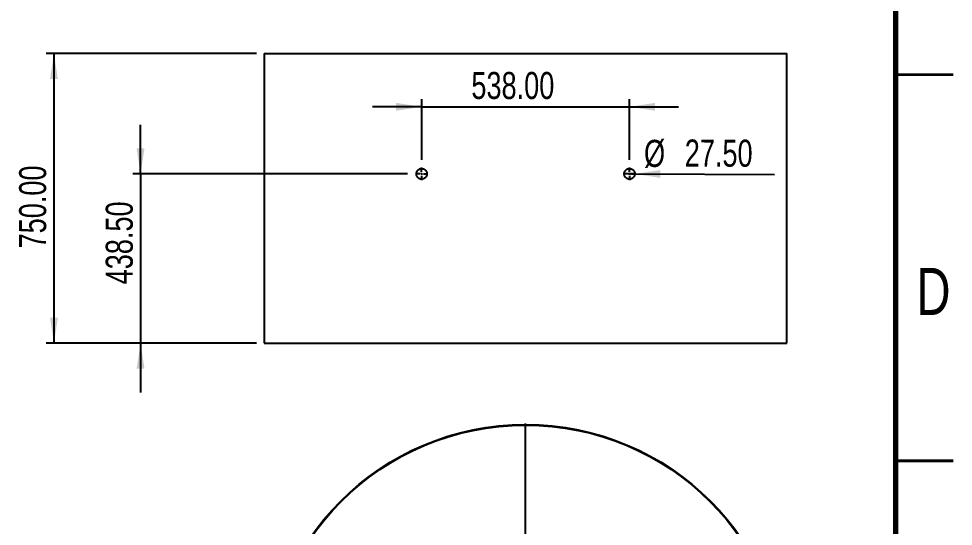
# Model space of a CAD drawing. Header units: millimetres. Extents: x 2 to 418, y 2 to 295.
# Drawn here: x 296.5 to 417.5, y 140 to 205.7 of the extents above; entities that cross this region are included whole.
import ezdxf

# ---------------------------------------------------------------- set-up
doc = ezdxf.new("R2010")
doc.units = ezdxf.units.MM
doc.layers.add('RED_DIMENSION', color=1, linetype='Continuous')
doc.styles.add('SLDTEXTSTYLE0', font='TXT', dxfattribs={"width": 0.75})
doc.dimstyles.new('SLDDIMSTYLE7', dxfattribs={"dimtxt": 3.5, "dimasz": 3.302, "dimexe": 0, "dimexo": 0.0625, "dimgap": 0.875, "dimtad": 1, "dimlfac": 20, "dimrnd": 1e-09, "dimzin": 4, "dimdsep": 46, "dimtxsty": 'SLDTEXTSTYLE0', "dimsah": 1, "dimcen": 0.09, "dimadec": 0, "dimazin": 1, "dimtfac": 1, "dimtofl": 0, "dimtmove": 0, "dimatfit": 3, "dimfxl": 0, "dimfrac": 2, "dimtolj": 1, "dimtzin": 12, "dimarcsym": 0})
doc.dimstyles.new('SLDDIMSTYLE8', dxfattribs={"dimtxt": 3.5, "dimasz": 3.302, "dimexe": 0, "dimexo": 0.0625, "dimgap": 0.875, "dimtad": 1, "dimlfac": 20, "dimrnd": 1e-09, "dimzin": 4, "dimdsep": 46, "dimtxsty": 'SLDTEXTSTYLE0', "dimsah": 1, "dimcen": 0.09, "dimadec": 0, "dimazin": 1, "dimtfac": 1, "dimtmove": 0, "dimatfit": 0, "dimfxl": 0, "dimfrac": 2, "dimtolj": 1, "dimtzin": 12, "dimarcsym": 0})
doc.dimstyles.new('SLDDIMSTYLE9', dxfattribs={"dimtxt": 3.5, "dimasz": 3.302, "dimexe": 0, "dimexo": 0.0625, "dimgap": 0.875, "dimtad": 1, "dimlfac": 20, "dimrnd": 1e-09, "dimzin": 4, "dimdsep": 46, "dimtxsty": 'SLDTEXTSTYLE0', "dimblk1": 'NONE', "dimsah": 1, "dimcen": 0, "dimadec": 0, "dimazin": 1, "dimtfac": 1, "dimtmove": 0, "dimatfit": 3, "dimldrblk": 'NONE', "dimfxl": 0, "dimfrac": 2, "dimtolj": 1, "dimtzin": 12, "dimarcsym": 0})

# ---------------------------------------------------------------- blocks, each defined once
blk = doc.blocks.new('_D_13')
at = {"layer": 'RED_DIMENSION'}
for p, q in [((327.32, 201.21), (300.11, 201.21)), ((301.11, 201.21), (301.11, 163.71)), ((327.32, 163.71), (300.11, 163.71))]:
    blk.add_line(p, q, dxfattribs=at)
for points in [[(301.11, 201.21), (300.6, 197.91), (301.62, 197.91)], [(301.11, 163.71), (301.62, 167.02), (300.6, 167.02)]]:
    blk.add_solid(points, dxfattribs=at)
at = {"layer": 'RED_DIMENSION', "insert": (296.6, 175.99), "char_height": 3.5, "attachment_point": 1, "rotation": 90, "style": 'SLDTEXTSTYLE0'}
blk.add_mtext('750.00', dxfattribs=at)
blk = doc.blocks.new('_D_14')
at = {"layer": 'RED_DIMENSION'}
for p, q in [((312.32, 185.64), (312.32, 191.99)), ((346.88, 185.64), (311.32, 185.64)), ((312.32, 185.64), (312.32, 163.71)), ((327.32, 163.71), (311.32, 163.71)), ((312.32, 163.71), (312.32, 157.36))]:
    blk.add_line(p, q, dxfattribs=at)
for points in [[(312.32, 185.64), (312.83, 188.94), (311.81, 188.94)], [(312.32, 163.71), (311.81, 160.41), (312.83, 160.41)]]:
    blk.add_solid(points, dxfattribs=at)
at = {"layer": 'RED_DIMENSION', "insert": (307.81, 171.34), "char_height": 3.5, "attachment_point": 1, "rotation": 90, "style": 'SLDTEXTSTYLE0'}
blk.add_mtext('438.50', dxfattribs=at)
blk = doc.blocks.new('_D_15')
at = {"layer": 'RED_DIMENSION'}
for p, q in [((348.7, 187.45), (348.7, 195.32)), ((375.6, 187.45), (375.6, 195.32)), ((348.7, 194.32), (342.35, 194.32)), ((348.7, 194.32), (375.6, 194.32)), ((375.6, 194.32), (381.95, 194.32))]:
    blk.add_line(p, q, dxfattribs=at)
for points in [[(348.7, 194.32), (345.39, 194.83), (345.39, 193.81)], [(375.6, 194.32), (378.9, 193.81), (378.9, 194.83)]]:
    blk.add_solid(points, dxfattribs=at)
at = {"layer": 'RED_DIMENSION', "insert": (355.13, 198.83), "char_height": 3.5, "attachment_point": 1, "style": 'SLDTEXTSTYLE0'}
blk.add_mtext('538.00', dxfattribs=at)
blk = doc.blocks.new('_D_16')
at = {"layer": 'RED_DIMENSION'}
for q in [(374.91, 185.64), (394.38, 185.58)]:
    blk.add_line((376.28, 185.64), q, dxfattribs=at)
blk.add_solid([(376.28, 185.64), (379.58, 185.12), (379.59, 186.13)], dxfattribs=at)
at = {"layer": 'RED_DIMENSION', "char_height": 3.5, "attachment_point": 1, "rotation": 359.8052, "style": 'SLDTEXTSTYLE0'}
for s, insert in [('%%c', (377.48, 190.05)), ('27.50', (382.75, 190.09))]:
    blk.add_mtext(s, dxfattribs=dict(at, insert=insert))
blk = doc.blocks.new('_NONE')
blk = doc.blocks.new('SW_CENTERMARKSYMBOL_2')
at = {"layer": 'RED_DIMENSION', "color": 0}
for p, q in [((-0.25, 0), (-0.8125, 0)), ((0, 0), (-0.125, 0)), ((0, 0.25), (0, 0.8125)), ((0, 0), (0, 0.125)), ((0, 0), (0, -0.125)), ((0, 0), (0.125, 0)), ((0.25, 0), (0.8125, 0)), ((0, -0.25), (0, -0.8125))]:
    blk.add_line(p, q, dxfattribs=at)
blk = doc.blocks.new('SW_CENTERMARKSYMBOL_3')
at = {"layer": 'RED_DIMENSION', "color": 0}
for p, q in [((-0.25, 0), (-0.8125, 0)), ((0, 0), (-0.125, 0)), ((0, 0.25), (0, 0.8125)), ((0, 0), (0, 0.125)), ((0, 0), (0, -0.125)), ((0, 0), (0.125, 0)), ((0.25, 0), (0.8125, 0)), ((0, -0.25), (0, -0.8125))]:
    blk.add_line(p, q, dxfattribs=at)
blk = doc.blocks.new('SW_CENTERMARKSYMBOL_4')
at = {"layer": 'RED_DIMENSION', "color": 0}
for p, q in [((-0.25, 0), (-0.8125, 0)), ((0, 0), (-0.125, 0)), ((0, 0.25), (0, 0.8125)), ((0, 0), (0, 0.125)), ((0, 0), (0, -0.125)), ((0, 0), (0.125, 0)), ((0.25, 0), (0.8125, 0)), ((0, -0.25), (0, -0.8125))]:
    blk.add_line(p, q, dxfattribs=at)
blk = doc.blocks.new('SW_CENTERMARKSYMBOL_5')
at = {"layer": 'RED_DIMENSION', "color": 0}
for p, q in [((-0.25, 0), (-0.8125, 0)), ((0, 0), (-0.125, 0)), ((0, 0.25), (0, 0.8125)), ((0, 0), (0, 0.125)), ((0, 0), (0, -0.125)), ((0, 0), (0.125, 0)), ((0.25, 0), (0.8125, 0)), ((0, -0.25), (0, -0.8125))]:
    blk.add_line(p, q, dxfattribs=at)
blk = doc.blocks.new('SW_CENTERMARKSYMBOL_6')
at = {"layer": 'RED_DIMENSION', "color": 0}
for p, q in [((0, 0.25), (0, 33.95)), ((-0.25, 0), (-33.95, 0)), ((0, 0), (-0.125, 0)), ((0, 0), (0, 0.125)), ((0, 0), (0, -0.125)), ((0, 0), (0.125, 0)), ((0.25, 0), (33.95, 0)), ((0, -0.25), (0, -33.95))]:
    blk.add_line(p, q, dxfattribs=at)

msp = doc.modelspace()

# ---------------------------------------------------------------- linework, layer by layer
at = {"color": 7, "linetype": 'Continuous', "lineweight": 70}
msp.add_line((410, 287), (410, 10), dxfattribs=at)
at = {"color": 7, "linetype": 'Continuous', "lineweight": 25}
for p, q in [((328.32112, 201.21401), (328.32112, 163.71401)), ((328.32112, 201.21401), (362.14612, 201.21401)), ((362.14612, 201.21401), (395.97113, 201.21401)), ((395.97113, 163.71401), (395.97113, 201.21401)), ((328.32112, 163.71401), (362.14612, 163.71401)), ((362.14612, 163.71401), (395.97113, 163.71401))]:
    msp.add_line(p, q, dxfattribs=at)
at = {"color": 7, "linetype": 'Continuous', "lineweight": 35}
for p, q in [((410, 198.5), (417.5, 198.5)), ((417.5, 148.5), (410, 148.5)), ((410, 148.5), (417.5, 148.5))]:
    msp.add_line(p, q, dxfattribs=at)
at = {"color": 7, "linetype": 'Continuous', "lineweight": 25}
for radius in [33.825, 33.75]:
    msp.add_circle((362.14612, 119.37684), radius, dxfattribs=at)
for points, knots in [([(348.00862, 185.639), (348.01023, 185.60344), (348.01348, 185.53125), (348.0395, 185.42665), (348.08021, 185.32735), (348.13549, 185.23635), (348.20456, 185.15439), (348.28702, 185.08281), (348.38203, 185.02394), (348.48908, 184.97994), (348.60524, 184.95395), (348.72756, 184.94852), (348.85208, 184.96542), (348.97225, 185.00512), (349.08496, 185.06722), (349.18213, 185.14732), (349.26336, 185.24404), (349.32323, 185.3488), (349.36369, 185.46152), (349.38361, 185.57345), (349.38492, 185.68613), (349.36896, 185.79348), (349.33645, 185.89676), (349.28902, 185.99251), (349.22688, 186.08037), (349.15112, 186.15826), (349.0626, 186.22423), (348.96219, 186.27636), (348.85208, 186.31201), (348.73423, 186.32896), (348.6121, 186.32509), (348.49033, 186.29898), (348.37261, 186.25013), (348.26638, 186.18066), (348.17362, 186.0918), (348.10135, 185.99112), (348.04841, 185.87972), (348.02174, 185.78254), (348.01026, 185.70115), (348.00917, 185.65979), (348.00862, 185.639)], [0, 0, 0, 0, 0.0236229148, 0.0479598135, 0.0715763393, 0.0958315408, 0.1203900688, 0.1455546862, 0.1722458414, 0.199601969, 0.2284196873, 0.2580077037, 0.2879784476, 0.3188422814, 0.3483032513, 0.3787347342, 0.4062860511, 0.434779223, 0.4601193238, 0.4862892725, 0.5101459686, 0.5347177753, 0.558227247, 0.5823811397, 0.606623514, 0.6314901357, 0.6572896377, 0.6837373783, 0.7114978818, 0.7399738951, 0.7694256254, 0.79969718, 0.8296793281, 0.8605991418, 0.8893470125, 0.91908841, 0.9453393036, 0.9725026403, 0.9861839971, 1, 1, 1, 1]), ([(374.90862, 185.639), (374.91035, 185.60249), (374.9138, 185.52946), (374.94053, 185.42311), (374.98239, 185.32315), (375.03929, 185.23091), (375.10988, 185.14911), (375.19386, 185.07776), (375.2893, 185.02043), (375.39644, 184.97768), (375.51109, 184.95342), (375.63245, 184.94879), (375.75475, 184.96627), (375.87467, 185.00613), (375.98631, 185.06831), (376.08445, 185.14942), (376.1654, 185.24715), (376.22571, 185.35384), (376.26506, 185.46733), (376.28424, 185.57985), (376.28434, 185.69118), (376.26805, 185.79723), (376.23573, 185.89792), (376.18906, 185.99235), (376.12824, 186.07846), (376.05323, 186.15643), (375.9656, 186.22224), (375.86453, 186.27549), (375.7538, 186.31159), (375.63384, 186.32914), (375.51039, 186.32486), (375.38681, 186.29803), (375.26918, 186.24813), (375.16294, 186.17799), (375.07203, 186.0895), (375.00027, 185.98942), (374.94899, 185.87977), (374.91516, 185.76296), (374.91085, 185.68113), (374.90862, 185.639)], [0, 0, 0, 0, 0.02426137, 0.048525509, 0.072751657, 0.096983808, 0.121927301, 0.146878173, 0.173582104, 0.200292747, 0.229002055, 0.257714576, 0.287921049, 0.31812315, 0.348413661, 0.378690522, 0.40725982, 0.435812749, 0.46172058, 0.487621103, 0.511511661, 0.535403811, 0.558805786, 0.58221428, 0.606598315, 0.630990377, 0.65735537, 0.683728387, 0.712363284, 0.741001601, 0.771229347, 0.801453153, 0.831720703, 0.861975891, 0.89064519, 0.919301318, 0.945669121, 0.972029261, 1, 1, 1, 1])]:
    msp.add_open_spline(points, degree=3, knots=knots, dxfattribs=at)

# ---------------------------------------------------------------- block references
at = {"layer": 'RED_DIMENSION'}
for name, p in [('SW_CENTERMARKSYMBOL_2', (348.69612, 185.63901)), ('SW_CENTERMARKSYMBOL_4', (348.69612, 185.63901)), ('SW_CENTERMARKSYMBOL_3', (375.59612, 185.63901)), ('SW_CENTERMARKSYMBOL_5', (375.59612, 185.63901)), ('SW_CENTERMARKSYMBOL_6', (362.14612, 119.37684))]:
    msp.add_blockref(name, p, dxfattribs=at)

# ---------------------------------------------------------------- texts
at = {"color": 7, "linetype": 'Continuous', "lineweight": 0, "insert": (414.93015, 173.47569), "char_height": 6.096, "attachment_point": 2, "style": 'SLDTEXTSTYLE0'}
msp.add_mtext('D', dxfattribs=at)

# ---------------------------------------------------------------- dimensions: what is measured, and where the dimension line sits
at = {"layer": 'RED_DIMENSION'}
for base, p1, dimstyle, picture, middle in [((301.11104, 163.71401), (328.32112, 201.21401), 'SLDDIMSTYLE7', '_D_13', (301.11104, 183.10641)), ((312.32112, 163.71401), (347.88362, 185.63901), 'SLDDIMSTYLE8', '_D_14', (312.32112, 178.44794))]:
    dim = msp.add_linear_dim(base=base, p1=p1, p2=(328.32112, 163.71401), angle=90, dimstyle=dimstyle, dxfattribs=at)
    dim.commit()
    dim.dimension.update_dxf_attribs({"geometry": picture, "text_midpoint": middle, "dimtype": 160})
dim = msp.add_linear_dim(base=(375.59612, 194.32134), p1=(348.69612, 186.45151), p2=(375.59612, 186.45151), dimstyle='SLDDIMSTYLE8', dxfattribs=at)
dim.commit()
dim.dimension.update_dxf_attribs({"geometry": '_D_15', "text_midpoint": (362.24511, 194.32134), "dimtype": 160})
dim = msp.add_diameter_dim_2p(p1=(374.90863, 185.64134), p2=(376.28362, 185.63667), dimstyle='SLDDIMSTYLE9', dxfattribs=at)
dim.commit()
dim.dimension.update_dxf_attribs({"geometry": '_D_16', "text_midpoint": (386.26976, 185.60272), "dimtype": 163})

doc.saveas('drawing.dxf')
